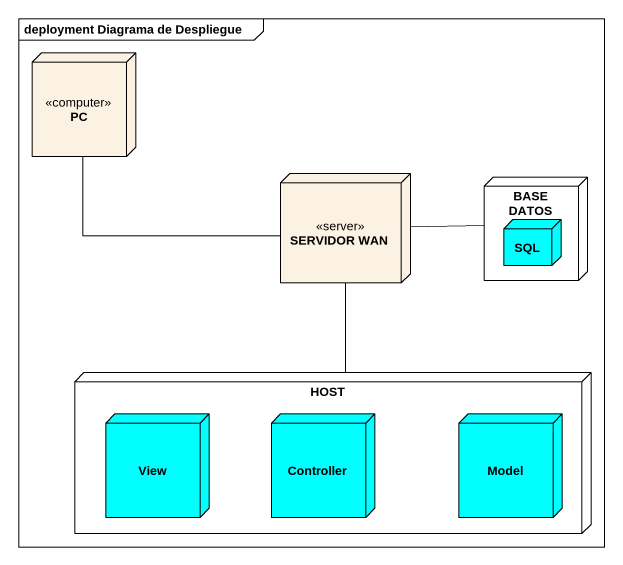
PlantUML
@startuml
mainframe deployment Diagrama de Despliegue
node PC <<computer>>
node "SERVIDOR WAN" as SERVIDOR_WAN <<server>>
node "BASE DATOS" as BASE_DATOS {
  node SQL #00FFFF
}
node HOST {
  node View #00FFFF
  node Controller #00FFFF
  node Model #00FFFF
}
SERVIDOR_WAN -left- PC
SERVIDOR_WAN -right- BASE_DATOS
SERVIDOR_WAN -- HOST
@enduml
